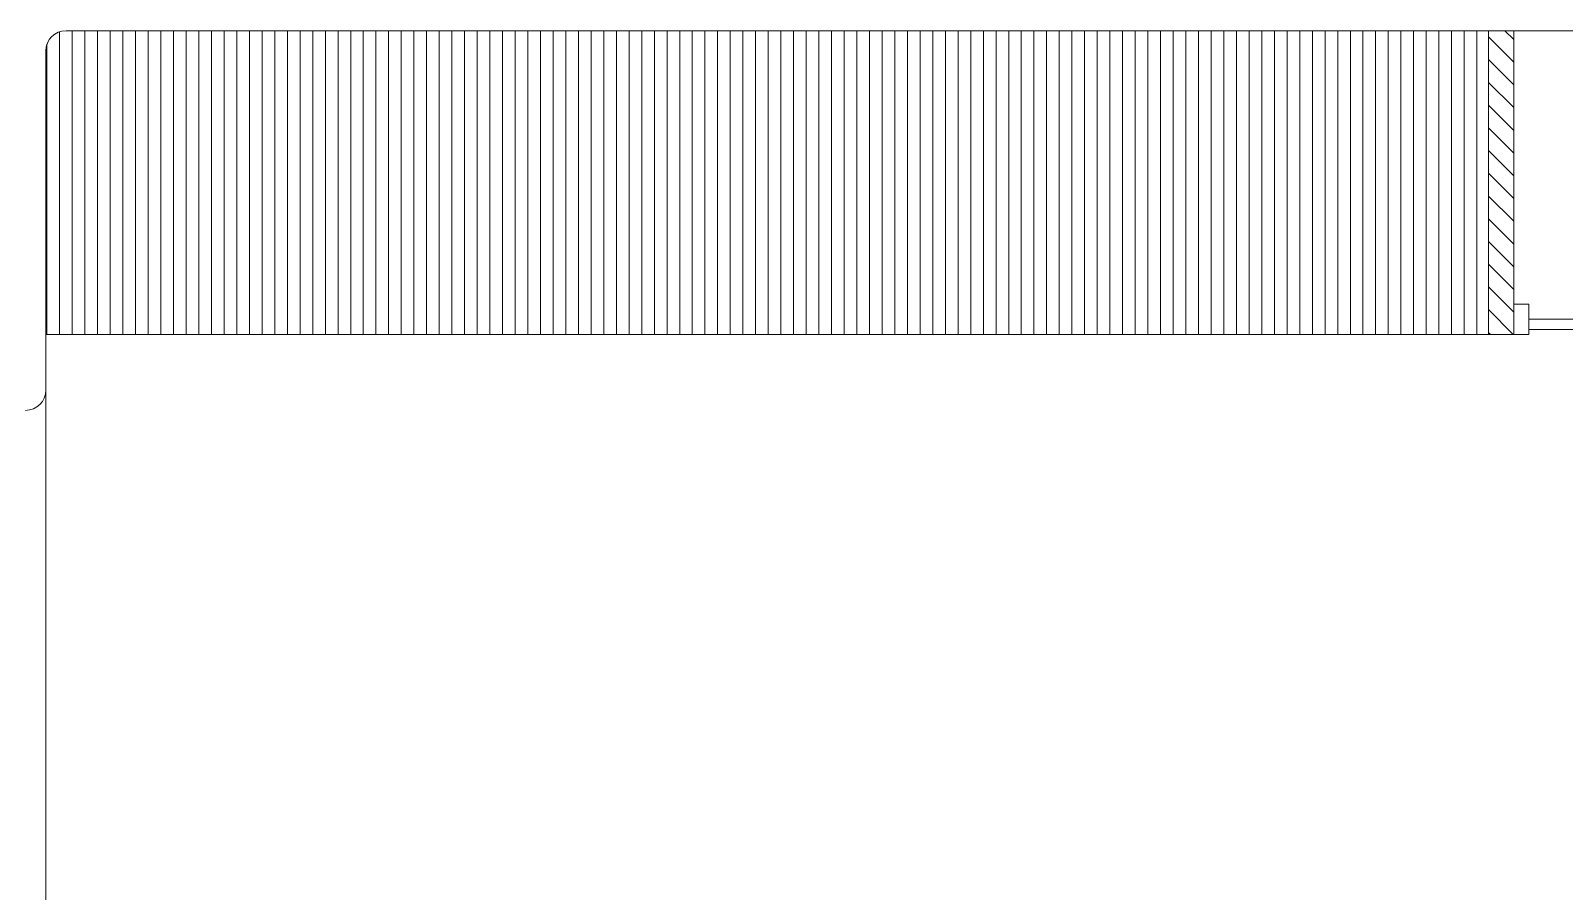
# Model space of a CAD drawing. Header units: metres. Extents: x -232 to 581, y 30 to 789.
# Drawn here: x 105.686 to 108.716, y 602.536 to 604.236 of the extents above; entities that cross this region are included whole.
import ezdxf

# ---------------------------------------------------------------- set-up
doc = ezdxf.new("R2010")
doc.units = ezdxf.units.M
for name, color, linetype, lineweight in [('A-DOOR', 35, 'Continuous', 5), ('A-WALL', 250, 'Continuous', 20), ('baños', 140, 'Continuous', 0), ('closets', 253, 'Continuous', 0), ('PLF 01', 252, 'Continuous', 9)]:
    doc.layers.add(name, color=color, linetype=linetype, lineweight=lineweight)
doc.layers.add('PISO', color=7, linetype='Continuous', lineweight=5, true_color=0xe6e6e6)
doc.styles.get("Standard").update_dxf_attribs({"font": 'arial.ttf'})

# ---------------------------------------------------------------- blocks, each defined once
blk = doc.blocks.new('20.03.2026 LN 09 SEGUNDO NIVEL ARQ')
at = {"layer": 'closets'}
h = blk.add_hatch(dxfattribs=at)
h.set_pattern_fill('LINE', color=5, scale=0.2, angle=90)
h.set_pattern_definition([(90, (-878.082034, 203.273477), (-0.025, 2e-18), [])])
edge = h.paths.add_edge_path()
edge.add_line((81.9459, -46.4386), (81.9465, -46.9983))
edge.add_line((81.9465, -46.9983), (84.796, -46.9986))
edge.add_line((84.796, -46.9986), (84.7959, -46.3986))
edge.add_line((84.7959, -46.3986), (83.9854, -46.3986))
edge.add_line((83.9854, -46.3986), (81.9859, -46.3986))
edge.add_arc((81.9859, -46.4386), 0.04, 90, 180)
at = {"layer": 'PLF 01'}
h = blk.add_hatch(dxfattribs=at)
h.set_pattern_fill('LINE', color=5, scale=0.01, angle=-45)
h.set_pattern_definition([(315, (-85.181617, -39.752562), (0.0224506403, 0.0224506403), [])])
h.paths.add_polyline_path([(84.8459, -46.3986), (84.7959, -46.3986), (84.7959, -46.9986), (84.8459, -46.9986)])
at = {"layer": 'A-DOOR', "color": 5}
blk.add_lwpolyline([(84.8759, -46.9986), (84.8459, -46.9986), (84.8459, -46.9386), (84.8759, -46.9386)], close=True, dxfattribs=at)
blk.add_lwpolyline([(84.8759, -46.9686), (84.8759, -46.9886), (85.6714, -46.9886), (85.6714, -46.9686), (84.8759, -46.9686)], dxfattribs=at)
at = {"layer": 'A-WALL', "color": 5}
for p, q in [((81.9859, -46.3986), (86.4559, -46.3986)), ((84.7959, -46.9986), (84.7959, -46.3986)), ((84.8659, -46.3986), (84.7959, -46.3986)), ((84.8459, -46.3986), (84.8459, -46.9986)), ((81.9459, -46.4386), (81.9459, -47.1086)), ((84.7959, -46.9986), (84.8459, -46.9986))]:
    blk.add_line(p, q, dxfattribs=at)
for centre, start, end in [((81.9859, -46.4386), 90, 180), ((81.9059, -47.1086), 270, 0)]:
    blk.add_arc(centre, 0.04, start, end, dxfattribs=at)
at = {"layer": 'closets', "color": 5}
blk.add_line((81.9459, -46.9986), (84.7959, -46.9986), dxfattribs=at)
at = {"layer": 'PISO', "color": 5}
blk.add_line((81.9459, -47.1086), (81.9459, -48.1387), dxfattribs=at)
at = {"layer": 'baños', "color": 5, "linetype": 'Continuous', "flags": 8}
for tag, p in [('MODELNUMBER', (83.7813, -42.9175, 0)), ('MATERIAL', (83.7813, -42.9176, 0)), ('PRODUCT', (83.7813, -42.9176, 0)), ('TRADENAME', (83.7813, -42.9176, 0)), ('MODELNUMBER', (84.956, -42.9175, 0)), ('TRADENAME', (84.956, -42.9176, 0)), ('MATERIAL', (84.956, -42.9176, 0)), ('PRODUCT', (84.956, -42.9176, 0))]:
    blk.add_attdef(tag, p, '', height=0.0000254, rotation=180.0001, dxfattribs=at)
at = {"layer": 'baños', "color": 5, "linetype": 'Continuous'}
for tag, p, rotation in [('TRADENAME', (85.8912, -56.9933), 180.0001), ('MODELNUMBER', (85.8912, -56.9934), 180.0001), ('MATERIAL', (85.8914, -56.9932), 180.0001), ('PRODUCT', (85.8914, -56.9933), 180.0001), ('MODELNUMBER', (86.6008, -56.9934), 179.9999), ('MATERIAL', (86.6008, -56.9932), 179.9999), ('PRODUCT', (86.6008, -56.9933), 179.9999), ('TRADENAME', (86.6008, -56.9933), 179.9999)]:
    blk.add_attdef(tag, p, '', height=0.0000254, rotation=rotation, dxfattribs=at)

msp = doc.modelspace()

# ---------------------------------------------------------------- block references
at = {"color": 1}
msp.add_blockref('20.03.2026 LN 09 SEGUNDO NIVEL ARQ', (23.7698, 650.6342), dxfattribs=at)

doc.saveas('drawing.dxf')
